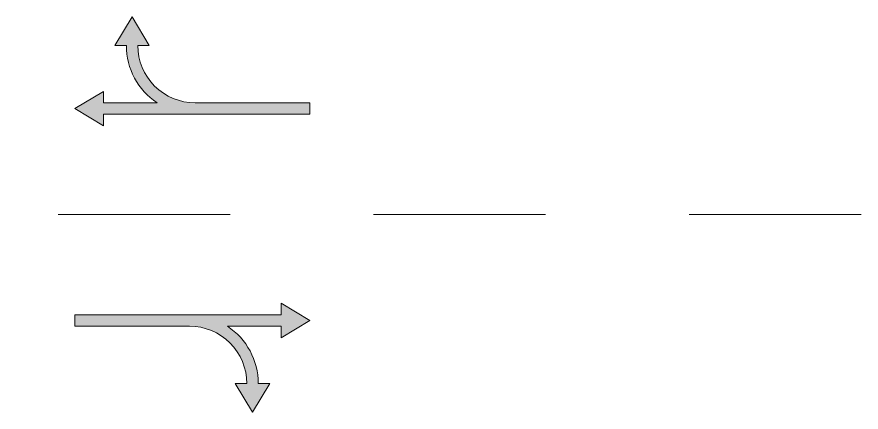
# Model space of a CAD drawing. Header units: millimetres. Extents: x 635850 to 824661, y -5878409 to -5774454.
# Drawn here: x 729680 to 737039, y -5851545 to -5848095 of the extents above; entities that cross this region are included whole.
import ezdxf

# ---------------------------------------------------------------- set-up
doc = ezdxf.new("R2010")
doc.units = ezdxf.units.MM
doc.header["$MEASUREMENT"] = 0
doc.linetypes.add('A - Long Dashed', pattern=[2750, 1500, -1250])
doc.layers.add('A - Ndertesa 5 - Drawing & Figure_Pen_No__1', color=7, linetype='Continuous', lineweight=13)
doc.layers.add('A - Ndertesa 5 - Drawing & Figure_Pen_No__102', color=7, linetype='Continuous', lineweight=13, true_color=0xcccccc)
doc.layers.add('A - Ndertesa 5 - Drawing & Figure_Pen_No__249', color=7, linetype='Continuous', lineweight=13, true_color=0xe8e8e8)

msp = doc.modelspace()

# ---------------------------------------------------------------- hatches: boundary and pattern name
at = {"layer": 'A - Ndertesa 5 - Drawing & Figure_Pen_No__1', "linetype": 'Continuous', "lineweight": 0, "true_color": 0xffffff}
for points in [[(731233.9, -5848844.8, -0.414214), (730733.9, -5848344.8), (730833.9, -5848344.8), (730683.9, -5848094.8), (730533.9, -5848344.8), (730633.9, -5848344.8, 0.251381), (730902.3, -5848844.8), (730433.9, -5848844.8), (730433.9, -5848744.8), (730183.9, -5848894.8), (730433.9, -5849044.8), (730433.9, -5848944.8), (732233.9, -5848944.8), (732233.9, -5848844.8)], [(731183.9, -5850794.8, -0.414214), (731683.9, -5851294.8), (731583.9, -5851294.8), (731733.9, -5851544.8), (731883.9, -5851294.8), (731783.9, -5851294.8, 0.251381), (731515.6, -5850794.8), (731983.9, -5850794.8), (731983.9, -5850894.8), (732233.9, -5850744.8), (731983.9, -5850594.8), (731983.9, -5850694.8), (730183.9, -5850694.8), (730183.9, -5850794.8)]]:
    msp.add_hatch(color=7, dxfattribs=at).paths.add_polyline_path(points)

# ---------------------------------------------------------------- linework, layer by layer
at = {"layer": 'A - Ndertesa 5 - Drawing & Figure_Pen_No__102', "color": 254, "linetype": 'Continuous', "lineweight": 13, "true_color": 0xcccccc, "flags": 128}
for points in [[(731233.9, -5848844.8, -0.414214), (730733.9, -5848344.8), (730833.9, -5848344.8), (730683.9, -5848094.8), (730533.9, -5848344.8), (730633.9, -5848344.8, 0.251381), (730902.3, -5848844.8), (730433.9, -5848844.8), (730433.9, -5848744.8), (730183.9, -5848894.8), (730433.9, -5849044.8), (730433.9, -5848944.8), (732233.9, -5848944.8), (732233.9, -5848844.8)], [(731183.9, -5850794.8, -0.414214), (731683.9, -5851294.8), (731583.9, -5851294.8), (731733.9, -5851544.8), (731883.9, -5851294.8), (731783.9, -5851294.8, 0.251381), (731515.6, -5850794.8), (731983.9, -5850794.8), (731983.9, -5850894.8), (732233.9, -5850744.8), (731983.9, -5850594.8), (731983.9, -5850694.8), (730183.9, -5850694.8), (730183.9, -5850794.8)]]:
    msp.add_lwpolyline(points, format="xyb", close=True, dxfattribs=at)
at = {"layer": 'A - Ndertesa 5 - Drawing & Figure_Pen_No__249', "color": 254, "linetype": 'A - Long Dashed', "lineweight": 13, "true_color": 0xe8e8e8, "flags": 128}
msp.add_lwpolyline([(737038.9, -5849819.8), (722829.7, -5849819.8)], dxfattribs=at)

doc.saveas('drawing.dxf')
